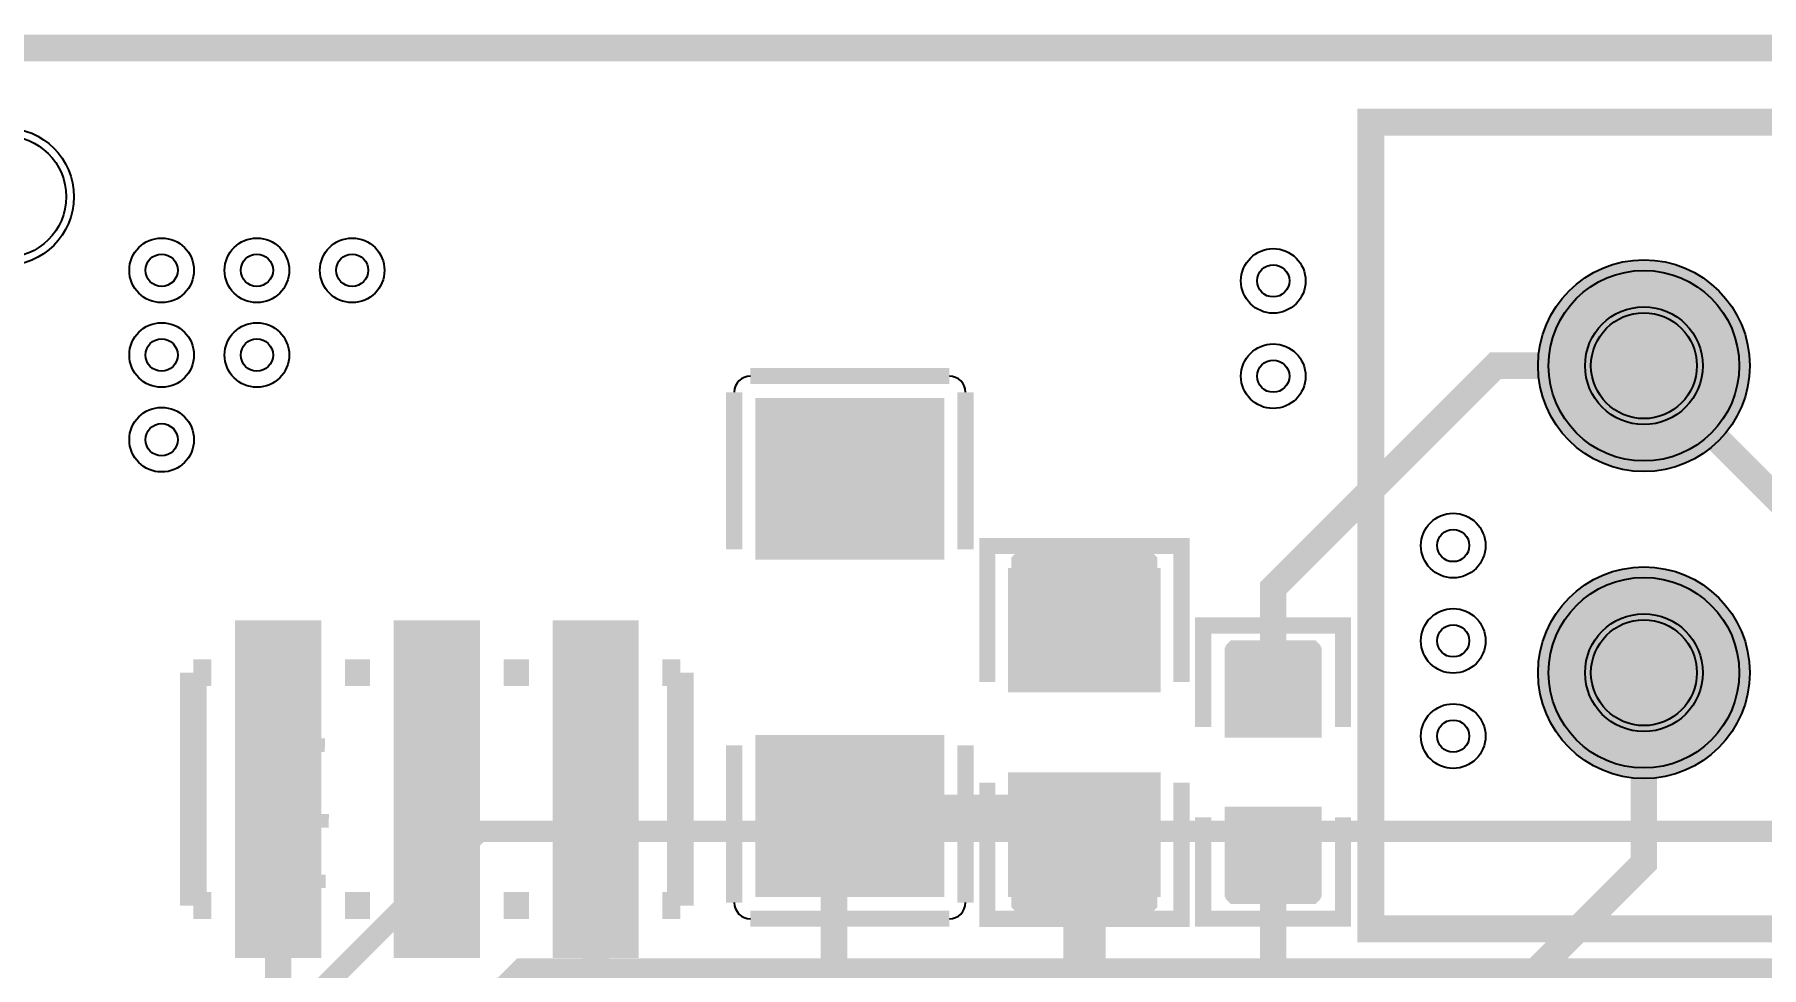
# Model space of a CAD drawing. Header units: millimetres. Extents: x -0.1 to 60.1, y -1.1 to 40.1.
# Drawn here: x 9.8 to 26.11, y 31.31 to 40.13 of the extents above; entities that cross this region are included whole.
import ezdxf

# ---------------------------------------------------------------- set-up
doc = ezdxf.new("R2010")
doc.units = ezdxf.units.MM
for name, color, linetype, true_color in [('BoardOutLine', 7, 'Continuous', 0xff00ff), ('BottomLayer', 7, 'Continuous', 0x0000ff), ('BottomSolderMaskLayer', 7, 'Continuous', 0xaa00ff), ('Document', 7, 'Continuous', 0xffffff), ('Hole', 7, 'Continuous', 0x222222), ('Multi-Layer', 7, 'Continuous', 0xc0c0c0), ('TopLayer', 7, 'Continuous', 0xff0000), ('TopPasteMaskLayer', 7, 'Continuous', 0x808080), ('TopSilkLayer', 7, 'Continuous', 0xffcc00), ('TopSolderMaskLayer', 7, 'Continuous', 0x800080)]:
    doc.layers.add(name, color=color, linetype=linetype, true_color=true_color)

msp = doc.modelspace()

# ---------------------------------------------------------------- hatches: boundary and pattern name
at = {"layer": 'BottomSolderMaskLayer'}
for points in [[(24.001, 36.999, 1), (26.001, 36.999, 1)], [(24.001, 34.099, 1), (26.001, 34.099, 1)]]:
    msp.add_hatch(color=256, dxfattribs=at).paths.add_polyline_path(points)
at = {"layer": 'Document'}
for points in [[(15.221, 33.627), (15.221, 32.013), (14.956, 32.013), (14.956, 33.629), (14.957, 33.629), (14.957, 33.623)], [(12.541, 33.349), (11.728, 33.349), (11.728, 33.478), (12.543, 33.478), (12.543, 33.478)], [(11.859, 33.413), (11.859, 32.6), (11.73, 32.6), (11.73, 33.415), (11.73, 33.415)], [(11.859, 32.886), (11.859, 32.073), (11.729, 32.073), (11.729, 32.888), (11.729, 32.888)], [(12.578, 32.636), (11.765, 32.636), (11.765, 32.765), (12.58, 32.765), (12.58, 32.765)], [(12.548, 32.064), (11.735, 32.064), (11.735, 32.193), (12.55, 32.193), (12.55, 32.193)]]:
    msp.add_hatch(color=256, dxfattribs=at).paths.add_polyline_path(points)
at = {"layer": 'Multi-Layer'}
for points in [[(24.101, 36.999, 1), (25.901, 36.999, 1)], [(24.101, 34.099, 1), (25.901, 34.099, 1)]]:
    msp.add_hatch(color=256, dxfattribs=at).paths.add_polyline_path(points)
at = {"layer": 'TopLayer'}
for points in [[(16.637, 35.188), (18.365, 35.188), (18.365, 36.673), (16.637, 36.673)], [(19.027, 33.936), (20.404, 33.936), (20.404, 35.068), (19.027, 35.068)], [(12.5, 34.5), (12.5, 31.5), (11.7, 31.5), (11.7, 34.5)], [(14, 34.5), (14, 31.5), (13.2, 31.5), (13.2, 34.5)], [(15.5, 34.5), (15.5, 31.5), (14.7, 31.5), (14.7, 34.5)], [(21.931, 33.51), (21.067, 33.51), (21.067, 34.316), (21.931, 34.316)], [(16.637, 33.488), (18.365, 33.488), (18.365, 32.003), (16.637, 32.003)], [(19.027, 33.136), (20.404, 33.136), (20.404, 32.003), (19.027, 32.003)], [(21.931, 32.81), (21.067, 32.81), (21.067, 32.003), (21.931, 32.003)]]:
    msp.add_hatch(color=256, dxfattribs=at).paths.add_polyline_path(points)
at = {"layer": 'TopPasteMaskLayer'}
for points in [[(16.737, 35.188), (17.107, 35.188), (17.207, 35.288), (17.207, 35.593), (17.307, 35.693), (17.695, 35.693), (17.795, 35.593), (17.795, 35.288), (17.895, 35.188), (18.265, 35.188), (18.365, 35.288), (18.365, 36.573), (18.265, 36.673), (16.737, 36.673), (16.637, 36.573), (16.637, 35.288)], [(19.076, 35.236), (20.356, 35.236), (20.406, 35.186), (20.406, 34.036), (20.356, 33.986), (19.946, 33.981), (19.946, 34.431), (19.496, 34.431), (19.496, 33.991), (19.076, 33.986), (19.026, 34.036), (19.026, 35.186)], [(12.5, 34.5), (12.5, 31.5), (11.7, 31.5), (11.7, 34.5)], [(14, 34.5), (14, 31.5), (13.2, 31.5), (13.2, 34.5)], [(15.5, 34.5), (15.5, 31.5), (14.7, 31.5), (14.7, 34.5)], [(21.049, 34.355), (21.049, 33.555), (21.099, 33.505), (21.327, 33.505), (21.327, 33.875), (21.657, 33.875), (21.657, 33.505), (21.899, 33.505), (21.949, 33.555), (21.949, 34.355), (21.899, 34.405), (21.099, 34.405)], [(16.737, 33.488), (17.107, 33.488), (17.207, 33.388), (17.207, 33.083), (17.307, 32.983), (17.695, 32.983), (17.795, 33.083), (17.795, 33.388), (17.895, 33.488), (18.265, 33.488), (18.365, 33.388), (18.365, 32.103), (18.265, 32.003), (16.737, 32.003), (16.637, 32.103), (16.637, 33.388)], [(19.076, 33.086), (19.496, 33.086), (19.496, 32.641), (19.946, 32.641), (19.946, 33.081), (20.356, 33.086), (20.406, 33.036), (20.406, 31.886), (20.356, 31.836), (19.076, 31.836), (19.026, 31.886), (19.026, 33.036)], [(21.099, 32.805), (21.327, 32.805), (21.327, 32.425), (21.657, 32.425), (21.657, 32.805), (21.899, 32.805), (21.949, 32.755), (21.949, 31.965), (21.899, 31.915), (21.099, 31.915), (21.049, 31.965), (21.049, 32.755)]]:
    msp.add_hatch(color=256, dxfattribs=at).paths.add_polyline_path(points)
at = {"layer": 'TopSolderMaskLayer'}
for points in [[(24.001, 36.999, 1), (26.001, 36.999, 1)], [(16.607, 35.166), (18.394, 35.166), (18.394, 36.695), (16.607, 36.695)], [(18.996, 33.915), (20.435, 33.915), (20.435, 35.089), (18.996, 35.089)], [(24.001, 34.099, 1), (26.001, 34.099, 1)], [(12.507, 34.595), (12.507, 31.405), (11.693, 31.405), (11.693, 34.595)], [(14.007, 34.595), (14.007, 31.405), (13.193, 31.405), (13.193, 34.595)], [(15.507, 34.595), (15.507, 31.405), (14.693, 31.405), (14.693, 34.595)], [(21.958, 33.486), (21.04, 33.486), (21.04, 34.34), (21.958, 34.34)], [(16.607, 33.51), (18.394, 33.51), (18.394, 31.981), (16.607, 31.981)], [(18.996, 33.157), (20.435, 33.157), (20.435, 31.982), (18.996, 31.982)], [(21.958, 32.833), (21.04, 32.833), (21.04, 31.98), (21.958, 31.98)]]:
    msp.add_hatch(color=256, dxfattribs=at).paths.add_polyline_path(points)

# ---------------------------------------------------------------- linework, layer by layer
at = {"layer": 'BoardOutLine', "const_width": 0.254}
msp.add_lwpolyline([(0, 40), (60, 40), (60, 0), (0, 0), (0, 40)], close=True, dxfattribs=at)
at = {"layer": 'BottomLayer', "const_width": 0.2}
for points in [[(14.4, 22.2), (11.5, 22.2), (10.4, 23.3), (10.4, 29), (14, 32.6), (28, 32.6), (33.6, 38.2), (41.96, 38.2)], [(15.2, 22.101), (15.2, 22.901), (14.801, 23.299), (13.899, 23.299), (13.399, 22.799), (11.9, 22.799), (11.199, 23.5), (11.199, 28.1), (14.4, 31.3), (28.001, 31.3), (32.035, 35.334), (41.961, 35.334)]]:
    msp.add_lwpolyline(points, dxfattribs=at)
at = {"layer": 'BottomSolderMaskLayer'}
for centre, radius in [((9.522, 38.595), 0.65), ((25.001, 36.999), 1), ((25.001, 36.999), 0.556), ((25.001, 34.099), 1), ((25.001, 34.099), 0.556)]:
    msp.add_circle(centre, radius, dxfattribs=at)
at = {"layer": 'Hole'}
for centre in [(11, 37.9), (11.9, 37.9), (12.8, 37.9), (21.5, 37.8), (11, 37.1), (11.9, 37.1), (21.5, 36.9), (11, 36.3), (23.2, 35.3), (23.2, 34.4), (23.2, 33.5)]:
    msp.add_circle(centre, 0.152, dxfattribs=at)
at = {"layer": 'Multi-Layer'}
for centre, radius in [((9.522, 38.595), 0.576), ((11, 37.9), 0.305), ((11.9, 37.9), 0.305), ((12.8, 37.9), 0.305), ((21.5, 37.8), 0.305), ((25.001, 36.999), 0.9), ((11, 37.1), 0.305), ((11.9, 37.1), 0.305), ((25.001, 36.999), 0.5), ((21.5, 36.9), 0.305), ((11, 36.3), 0.305), ((23.2, 35.3), 0.305), ((25.001, 34.099), 0.9), ((23.2, 34.4), 0.305), ((25.001, 34.099), 0.5), ((23.2, 33.5), 0.305)]:
    msp.add_circle(centre, radius, dxfattribs=at)
at = {"layer": 'TopLayer'}
for points, const_width in [([(25.001, 36.999), (23.599, 36.999), (21.499, 34.899), (21.499, 33.913)], 0.25), ([(25.001, 36.999), (29.399, 32.6), (30.5, 32.6)], 0.25), ([(20.008, 26.85), (20.75, 26.85), (22.5, 28.6), (22.5, 29.799), (25.001, 32.301), (25.001, 34.1)], 0.25), ([(15.194, 26.85), (14.551, 26.85), (12.1, 29.3), (12.1, 33)], 0.25), ([(15.194, 27.35), (15.1, 27.443), (15.1, 33)], 0.25), ([(17.501, 32.746), (17.351, 32.596), (17.351, 28.007)], 0.25), ([(19.716, 32.569), (19.539, 32.746), (17.501, 32.746)], 0.4), ([(19.716, 32.569), (19.716, 29.516), (19.4, 29.2)], 0.4), ([(20.008, 27.35), (21.499, 28.84), (21.499, 32.406)], 0.25)]:
    msp.add_lwpolyline(points, dxfattribs=dict(at, const_width=const_width))
at = {"layer": 'TopSilkLayer', "const_width": 0.254}
msp.add_lwpolyline([(27.501, 31.679), (22.421, 31.679), (22.421, 39.299), (27.501, 39.299), (27.501, 31.679)], close=True, dxfattribs=at)
at = {"layer": 'TopSilkLayer'}
for points, const_width in [([(16.561, 36.902), (18.441, 36.902)], 0.152), ([(16.408, 35.264), (16.408, 36.749)], 0.152), ([(18.593, 36.749), (18.593, 35.264)], 0.152), ([(18.799, 34.012), (18.799, 35.297), (20.633, 35.297), (20.633, 34.012)], 0.152), ([(22.159, 33.586), (22.159, 34.545), (20.838, 34.545), (20.838, 33.586)], 0.152), ([(11.3, 31.9), (11.3, 34.1)], 0.254), ([(11.469, 34.1), (11.3, 34.1)], 0.254), ([(12.969, 34.1), (12.731, 34.1)], 0.254), ([(14.469, 34.1), (14.231, 34.1)], 0.254), ([(15.9, 34.1), (15.731, 34.1)], 0.254), ([(15.9, 31.9), (15.9, 34.1)], 0.254), ([(16.408, 33.412), (16.408, 31.927)], 0.152), ([(18.593, 31.927), (18.593, 33.412)], 0.152), ([(18.799, 33.059), (18.799, 31.774), (20.633, 31.774), (20.633, 33.059)], 0.152), ([(22.159, 32.734), (22.159, 31.775), (20.838, 31.775), (20.838, 32.734)], 0.152), ([(11.469, 31.9), (11.3, 31.9)], 0.254), ([(12.969, 31.9), (12.731, 31.9)], 0.254), ([(14.469, 31.9), (14.231, 31.9)], 0.254), ([(15.9, 31.9), (15.731, 31.9)], 0.254), ([(16.561, 31.775), (18.441, 31.775)], 0.152)]:
    msp.add_lwpolyline(points, dxfattribs=dict(at, const_width=const_width))
for centre, start, end in [((16.561, 36.749), 90, 180), ((18.441, 36.749), 0, 90), ((16.561, 31.927), 180, 270), ((18.441, 31.927), 270, 360)]:
    msp.add_arc(centre, 0.152, start, end, dxfattribs=at)
at = {"layer": 'TopSolderMaskLayer'}
for centre, radius in [((9.522, 38.595), 0.65), ((25.001, 36.999), 1), ((25.001, 36.999), 0.556), ((25.001, 34.099), 1), ((25.001, 34.099), 0.556)]:
    msp.add_circle(centre, radius, dxfattribs=at)

doc.saveas('drawing.dxf')
